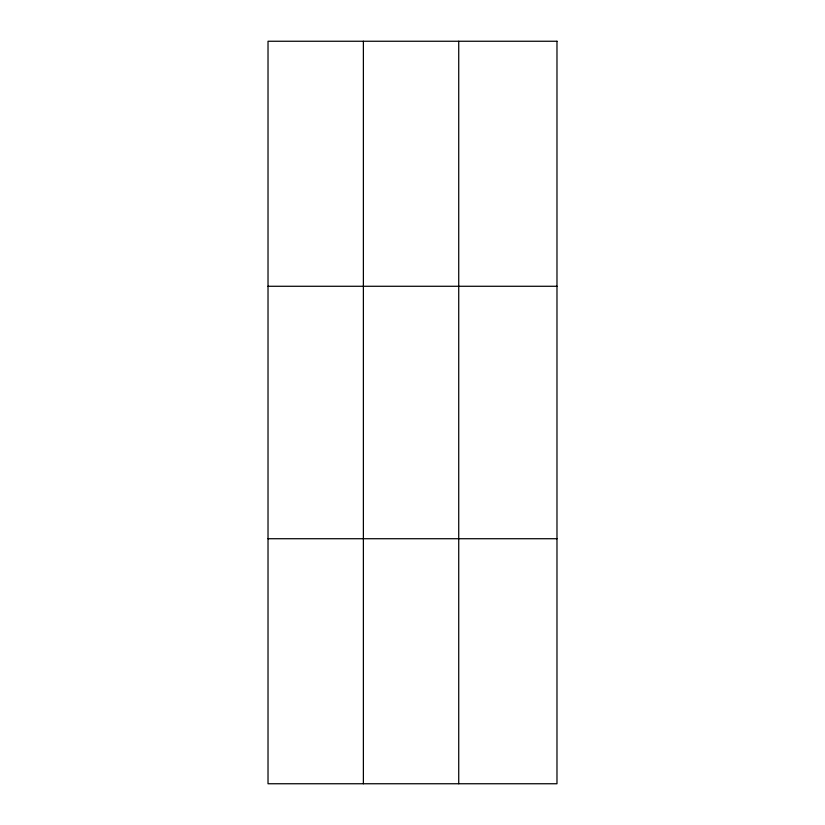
<?xml version="1.0" encoding="UTF-8"?>
<svg xmlns="http://www.w3.org/2000/svg" width="825" height="825" viewBox="0 0 825 825"><rect width="100%" height="100%" fill="white"/><g stroke="black" fill="none" stroke-linecap="round" stroke-linejoin="round"><path stroke-width="1.24" d="M363.382 783.75L363.382 41.25M458.731 783.75L458.731 41.25M268.022 286.275L556.978 286.275M268.022 538.725L556.978 538.725M556.978 41.25L556.978 783.75L268.022 783.75L268.022 41.25L556.978 41.25"/></g></svg>
